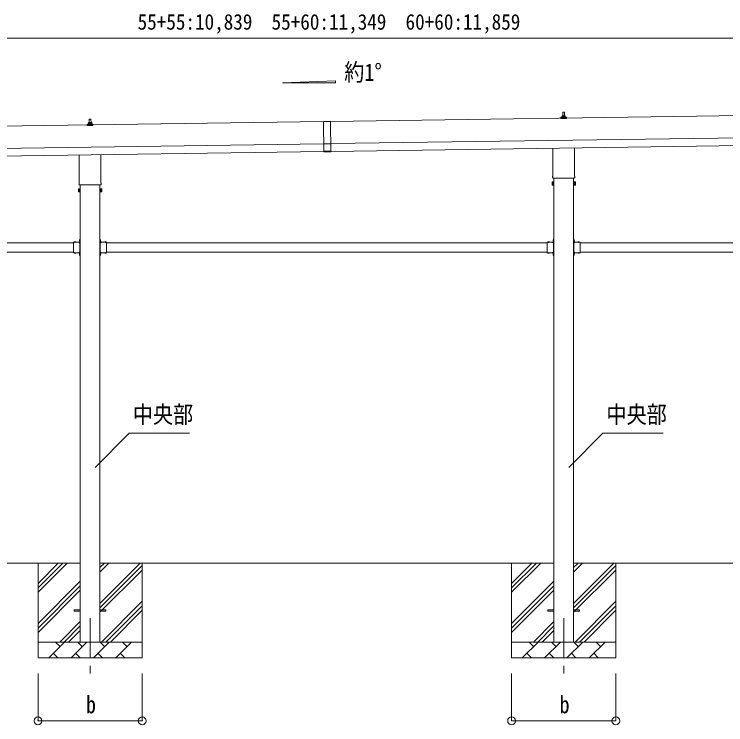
# Model space of a CAD drawing. Units: millimetres, scale not verified. Extents: x -13976 to 14131, y -9754 to 9646.
# Drawn here: x 3020 to 7527, y -5505 to -1006 of the extents above; entities that cross this region are included whole.
import ezdxf
from ezdxf.enums import TextEntityAlignment as Align

# ---------------------------------------------------------------- set-up
doc = ezdxf.new("R2010")
doc.units = ezdxf.units.MM
doc.header["$LTSCALE"] = 50
doc.header["$PDMODE"] = 32
doc.header["$PDSIZE"] = 50
doc.linetypes.add('CHAIN1', pattern=[8, 5, -1, 1, -1])
doc.linetypes.add('USER7', pattern=[2, 1, -1])
for name, color, linetype, lineweight in [('0-2_建具', 4, 'Continuous', 9), ('0-4_設備', 7, 'Continuous', 9), ('0-6_手摺', 7, 'Continuous', 9), ('0-7_ハッチ', 6, 'Continuous', 9)]:
    doc.layers.add(name, color=color, linetype=linetype, lineweight=lineweight)
doc.styles.add('ＭＳ ゴシック', font='')
doc.styles.get('ＭＳ ゴシック').set_extended_font_data('MS Gothic')

msp = doc.modelspace()

# ---------------------------------------------------------------- linework, layer by layer
at = {"layer": '0-2_建具'}
for p, q in [((10388.17, -1608.69), (5023.21, -1685.33)), ((6482.53, -1666.88), (6482.53, -1659.16)), ((6519.03, -1666.88), (6482.53, -1666.88)), ((6482.91, -1658.38), (6518.64, -1658.38)), ((6483.29, -1658.19), (6490.01, -1656.56)), ((6490.39, -1656.38), (6511.16, -1656.38)), ((6490.78, -1655.59), (6490.78, -1651.38)), ((6491.78, -1651.38), (6509.78, -1651.38)), ((6494.78, -1651.38), (6495.5, -1627.85)), ((6496.5, -1626.88), (6505.05, -1626.88)), ((6506.05, -1627.85), (6506.78, -1651.38)), ((6510.78, -1655.59), (6510.78, -1651.38)), ((6518.26, -1658.19), (6511.54, -1656.56)), ((6519.03, -1666.88), (6519.03, -1659.16)), ((4978.22, -1685.97), (-386.74, -1762.62)), ((3482.53, -1709.73), (3482.53, -1702.02)), ((3519.03, -1709.73), (3482.53, -1709.73)), ((3482.91, -1701.23), (3518.64, -1701.23)), ((3483.29, -1701.05), (3490.01, -1699.42)), ((3490.39, -1699.23), (3511.16, -1699.23)), ((3490.78, -1698.45), (3490.78, -1694.23)), ((3491.78, -1694.23), (3509.78, -1694.23)), ((3494.78, -1694.23), (3495.5, -1670.71)), ((3496.5, -1669.73), (3505.05, -1669.73)), ((3506.05, -1670.71), (3506.78, -1694.23)), ((3510.78, -1698.45), (3510.78, -1694.23)), ((3518.26, -1701.05), (3511.54, -1699.42)), ((3519.03, -1709.73), (3519.03, -1702.02)), ((4978.2, -1684.97), (4980.95, -1877.45)), ((5025.21, -1825.32), (10390.17, -1748.67)), ((5025.93, -1875.31), (10390.88, -1798.67)), ((-384.74, -1902.6), (4980.22, -1825.96)), ((5025.23, -1826.32), (4980.23, -1826.96)), ((-384.02, -1952.6), (4980.93, -1875.95)), ((5025.88, -1871.81), (4980.88, -1872.45)), ((5025.95, -1876.81), (4980.95, -1877.45)), ((6432.48, -2030.87), (6432.48, -1855.22)), ((6569.08, -1853.27), (6569.08, -2030.87)), ((3432.48, -2073.72), (3432.48, -1898.07)), ((3569.08, -1896.12), (3569.08, -2073.72)), ((6426.78, -2069.14), (6427.53, -2067.82)), ((6426.78, -2069.14), (6426.78, -2086.14)), ((6433.78, -2072.73), (6427.53, -2072.73)), ((6430.78, -2039.64), (6430.78, -2034.14)), ((6568.71, -2043.14), (6432.84, -2043.14)), ((6438.28, -2043.14), (6438.28, -4981.35)), ((6563.28, -4981.35), (6563.28, -2043.14)), ((6567.78, -2072.73), (6574.02, -2072.73)), ((6570.78, -2034.14), (6570.78, -2039.64)), ((6574.78, -2069.14), (6574.02, -2067.82)), ((6574.78, -2069.14), (6574.78, -2086.14)), ((3426.78, -2111.99), (3427.53, -2110.68)), ((3426.78, -2111.99), (3426.78, -2128.99)), ((3433.78, -2115.59), (3427.53, -2115.59)), ((3430.78, -2082.49), (3430.78, -2076.99)), ((3568.71, -2085.99), (3432.84, -2085.99)), ((3438.28, -2085.99), (3438.28, -4981.35)), ((3563.28, -4981.35), (3563.28, -2085.99)), ((3567.78, -2115.59), (3574.02, -2115.59)), ((3570.78, -2076.99), (3570.78, -2082.49)), ((3574.78, -2111.99), (3574.02, -2110.68)), ((3574.78, -2111.99), (3574.78, -2128.99)), ((6426.78, -2086.14), (6427.53, -2087.45)), ((6433.78, -2082.55), (6427.53, -2082.55)), ((6433.78, -2087.45), (6427.53, -2087.45)), ((6436.28, -2086.84), (6433.78, -2086.84)), ((6565.28, -2086.84), (6567.78, -2086.84)), ((6567.78, -2082.55), (6574.02, -2082.55)), ((6567.78, -2087.45), (6574.02, -2087.45)), ((6574.78, -2086.14), (6574.02, -2087.45)), ((3426.78, -2128.99), (3427.53, -2130.31)), ((3433.78, -2125.4), (3427.53, -2125.4)), ((3433.78, -2130.31), (3427.53, -2130.31)), ((3436.28, -2129.69), (3433.78, -2129.69)), ((3565.28, -2129.69), (3567.78, -2129.69)), ((3567.78, -2125.4), (3574.02, -2125.4)), ((3567.78, -2130.31), (3574.02, -2130.31)), ((3574.78, -2128.99), (3574.02, -2130.31)), ((3436.28, -2430.35), (3438.28, -2430.35)), ((3436.28, -2430.35), (3436.28, -2450.35)), ((3438.28, -2430.35), (3438.28, -2450.35)), ((3565.28, -2430.35), (3563.28, -2430.35)), ((3563.28, -2430.35), (3563.28, -2450.35)), ((3565.28, -2430.35), (3565.28, -2450.35)), ((6436.28, -2430.35), (6438.28, -2430.35)), ((6436.28, -2430.35), (6436.28, -2450.35)), ((6438.28, -2430.35), (6438.28, -2450.35)), ((6565.28, -2430.35), (6563.28, -2430.35)), ((6563.28, -2430.35), (6563.28, -2450.35)), ((6565.28, -2430.35), (6565.28, -2450.35)), ((605.28, -2453.35), (3396.28, -2453.35)), ((3396.28, -2450.35), (3396.28, -2516.35)), ((3396.28, -2450.35), (3436.28, -2450.35)), ((3399.38, -2449.84), (3399.38, -2450.35)), ((3399.38, -2450.35), (3411.18, -2450.35)), ((3435.77, -2434.45), (3436.28, -2434.45)), ((3436.28, -2434.45), (3436.28, -2446.25)), ((3438.28, -2437.35), (3436.28, -2437.35)), ((3438.28, -2443.35), (3436.28, -2443.35)), ((3436.28, -2454.35), (3436.28, -2512.35)), ((3563.28, -2437.35), (3565.28, -2437.35)), ((3563.28, -2443.35), (3565.28, -2443.35)), ((3565.78, -2434.45), (3565.28, -2434.45)), ((3565.28, -2434.45), (3565.28, -2446.25)), ((3605.28, -2450.35), (3565.28, -2450.35)), ((3565.28, -2454.35), (3565.28, -2512.35)), ((3602.18, -2450.35), (3590.38, -2450.35)), ((3602.18, -2449.84), (3602.18, -2450.35)), ((3605.28, -2450.35), (3605.28, -2516.35)), ((3605.28, -2453.35), (6396.28, -2453.35)), ((6396.28, -2450.35), (6396.28, -2516.35)), ((6396.28, -2450.35), (6436.28, -2450.35)), ((6399.38, -2449.84), (6399.38, -2450.35)), ((6399.38, -2450.35), (6411.18, -2450.35)), ((6435.77, -2434.45), (6436.28, -2434.45)), ((6436.28, -2434.45), (6436.28, -2446.25)), ((6438.28, -2437.35), (6436.28, -2437.35)), ((6438.28, -2443.35), (6436.28, -2443.35)), ((6436.28, -2454.35), (6436.28, -2512.35)), ((6563.28, -2437.35), (6565.28, -2437.35)), ((6563.28, -2443.35), (6565.28, -2443.35)), ((6565.78, -2434.45), (6565.28, -2434.45)), ((6565.28, -2434.45), (6565.28, -2446.25)), ((6605.28, -2450.35), (6565.28, -2450.35)), ((6565.28, -2454.35), (6565.28, -2512.35)), ((6602.18, -2450.35), (6590.38, -2450.35)), ((6602.18, -2449.84), (6602.18, -2450.35)), ((6605.28, -2450.35), (6605.28, -2516.35)), ((6605.28, -2453.35), (9396.28, -2453.35)), ((605.28, -2513.35), (3396.28, -2513.35)), ((3396.28, -2516.35), (3436.28, -2516.35)), ((3399.38, -2516.86), (3399.38, -2516.35)), ((3399.38, -2516.35), (3411.18, -2516.35)), ((3432.28, -2513.35), (3437.78, -2513.35)), ((3436.28, -2514.35), (3432.28, -2514.35)), ((3435.77, -2520.45), (3436.28, -2520.45)), ((3436.28, -2516.35), (3436.28, -2536.35)), ((3436.28, -2520.45), (3436.28, -2532.25)), ((3438.28, -2523.35), (3436.28, -2523.35)), ((3438.28, -2516.35), (3438.28, -2536.35)), ((3563.28, -2516.35), (3563.28, -2536.35)), ((3563.28, -2523.35), (3565.28, -2523.35)), ((3569.28, -2513.35), (3563.78, -2513.35)), ((3565.28, -2514.35), (3569.28, -2514.35)), ((3565.28, -2516.35), (3565.28, -2536.35)), ((3605.28, -2516.35), (3565.28, -2516.35)), ((3565.78, -2520.45), (3565.28, -2520.45)), ((3565.28, -2520.45), (3565.28, -2532.25)), ((3602.18, -2516.35), (3590.38, -2516.35)), ((3602.18, -2516.86), (3602.18, -2516.35)), ((3605.28, -2513.35), (6396.28, -2513.35)), ((6396.28, -2516.35), (6436.28, -2516.35)), ((6399.38, -2516.86), (6399.38, -2516.35)), ((6399.38, -2516.35), (6411.18, -2516.35)), ((6432.28, -2513.35), (6437.78, -2513.35)), ((6436.28, -2514.35), (6432.28, -2514.35)), ((6435.77, -2520.45), (6436.28, -2520.45)), ((6436.28, -2516.35), (6436.28, -2536.35)), ((6436.28, -2520.45), (6436.28, -2532.25)), ((6438.28, -2523.35), (6436.28, -2523.35)), ((6438.28, -2516.35), (6438.28, -2536.35)), ((6563.28, -2516.35), (6563.28, -2536.35)), ((6563.28, -2523.35), (6565.28, -2523.35)), ((6569.28, -2513.35), (6563.78, -2513.35)), ((6565.28, -2514.35), (6569.28, -2514.35)), ((6565.28, -2516.35), (6565.28, -2536.35)), ((6605.28, -2516.35), (6565.28, -2516.35)), ((6565.78, -2520.45), (6565.28, -2520.45)), ((6565.28, -2520.45), (6565.28, -2532.25)), ((6602.18, -2516.35), (6590.38, -2516.35)), ((6602.18, -2516.86), (6602.18, -2516.35)), ((6605.28, -2513.35), (9396.28, -2513.35)), ((3438.28, -2529.35), (3436.28, -2529.35)), ((3436.28, -2536.35), (3438.28, -2536.35)), ((3563.28, -2529.35), (3565.28, -2529.35)), ((3565.28, -2536.35), (3563.28, -2536.35)), ((6438.28, -2529.35), (6436.28, -2529.35)), ((6436.28, -2536.35), (6438.28, -2536.35)), ((6563.28, -2529.35), (6565.28, -2529.35)), ((6565.28, -2536.35), (6563.28, -2536.35)), ((3400.78, -4776.85), (3438.28, -4776.85)), ((3400.78, -4785.85), (3400.78, -4776.85)), ((3563.28, -4776.85), (3600.78, -4776.85)), ((3600.78, -4785.85), (3600.78, -4776.85)), ((6400.78, -4776.85), (6438.28, -4776.85)), ((6400.78, -4785.85), (6400.78, -4776.85)), ((6563.28, -4776.85), (6600.78, -4776.85)), ((6600.78, -4785.85), (6600.78, -4776.85)), ((3400.78, -4785.85), (3438.28, -4785.85)), ((3563.28, -4785.85), (3600.78, -4785.85)), ((6400.78, -4785.85), (6438.28, -4785.85)), ((6563.28, -4785.85), (6600.78, -4785.85))]:
    msp.add_line(p, q, dxfattribs=at)
at = {"layer": '0-2_建具', "color": 7, "linetype": 'CHAIN1'}
for p, q in [((3500.78, -4831.35), (3500.78, -5180.35)), ((6500.78, -4831.35), (6500.78, -5180.35))]:
    msp.add_line(p, q, dxfattribs=at)
at = {"layer": '0-2_建具'}
for points in [[(4978.2, -1684.97), (5023.2, -1684.33), (5025.95, -1876.81)], [(6433.78, -2087.45), (6433.78, -2067.82), (6427.53, -2067.82)], [(6433.78, -2086.84), (6433.78, -2068.44), (6436.28, -2068.44)], [(6567.78, -2086.84), (6567.78, -2068.44), (6565.28, -2068.44)], [(6567.78, -2087.45), (6567.78, -2067.82), (6574.02, -2067.82)], [(3433.78, -2130.31), (3433.78, -2110.68), (3427.53, -2110.68)], [(3433.78, -2129.69), (3433.78, -2111.29), (3436.28, -2111.29)], [(3567.78, -2129.69), (3567.78, -2111.29), (3565.28, -2111.29)], [(3567.78, -2130.31), (3567.78, -2110.68), (3574.02, -2110.68)], [(3399.38, -2449.84), (3411.18, -2449.84), (3411.18, -2450.35)], [(3436.28, -2454.35), (3432.28, -2454.35), (3432.28, -2452.35), (3436.28, -2452.35)], [(3432.28, -2453.35), (3437.78, -2453.35), (3437.78, -2513.35)], [(3435.77, -2434.45), (3435.77, -2446.25), (3436.28, -2446.25)], [(3569.28, -2453.35), (3563.78, -2453.35), (3563.78, -2513.35)], [(3565.78, -2434.45), (3565.78, -2446.25), (3565.28, -2446.25)], [(3565.28, -2454.35), (3569.28, -2454.35), (3569.28, -2452.35), (3565.28, -2452.35)], [(3602.18, -2449.84), (3590.38, -2449.84), (3590.38, -2450.35)], [(6399.38, -2449.84), (6411.18, -2449.84), (6411.18, -2450.35)], [(6436.28, -2454.35), (6432.28, -2454.35), (6432.28, -2452.35), (6436.28, -2452.35)], [(6432.28, -2453.35), (6437.78, -2453.35), (6437.78, -2513.35)], [(6435.77, -2434.45), (6435.77, -2446.25), (6436.28, -2446.25)], [(6569.28, -2453.35), (6563.78, -2453.35), (6563.78, -2513.35)], [(6565.78, -2434.45), (6565.78, -2446.25), (6565.28, -2446.25)], [(6565.28, -2454.35), (6569.28, -2454.35), (6569.28, -2452.35), (6565.28, -2452.35)], [(6602.18, -2449.84), (6590.38, -2449.84), (6590.38, -2450.35)], [(3399.38, -2516.86), (3411.18, -2516.86), (3411.18, -2516.35)], [(3436.28, -2512.35), (3432.28, -2512.35), (3432.28, -2514.35)], [(3435.77, -2520.45), (3435.77, -2532.25), (3436.28, -2532.25)], [(3565.28, -2512.35), (3569.28, -2512.35), (3569.28, -2514.35)], [(3565.78, -2520.45), (3565.78, -2532.25), (3565.28, -2532.25)], [(3602.18, -2516.86), (3590.38, -2516.86), (3590.38, -2516.35)], [(6399.38, -2516.86), (6411.18, -2516.86), (6411.18, -2516.35)], [(6436.28, -2512.35), (6432.28, -2512.35), (6432.28, -2514.35)], [(6435.77, -2520.45), (6435.77, -2532.25), (6436.28, -2532.25)], [(6565.28, -2512.35), (6569.28, -2512.35), (6569.28, -2514.35)], [(6565.78, -2520.45), (6565.78, -2532.25), (6565.28, -2532.25)], [(6602.18, -2516.86), (6590.38, -2516.86), (6590.38, -2516.35)]]:
    msp.add_lwpolyline(points, dxfattribs=at)
for points in [[(6436.28, -2088.14), (6436.28, -2067.14), (6438.28, -2067.14), (6438.28, -2088.14)], [(6565.28, -2088.14), (6565.28, -2067.14), (6563.28, -2067.14), (6563.28, -2088.14)], [(3436.28, -2130.99), (3436.28, -2109.99), (3438.28, -2109.99), (3438.28, -2130.99)], [(3565.28, -2130.99), (3565.28, -2109.99), (3563.28, -2109.99), (3563.28, -2130.99)]]:
    msp.add_lwpolyline(points, close=True, dxfattribs=at)
at = {"layer": '0-2_建具', "linetype": 'USER7'}
for points in [[(3402.78, -2447.74), (3404.13, -2450.52), (3405.28, -2451.13)], [(3407.78, -2447.74), (3406.42, -2450.52), (3405.28, -2451.13)], [(3433.66, -2437.85), (3436.44, -2439.21), (3437.05, -2440.35)], [(3433.66, -2442.85), (3436.44, -2441.5), (3437.05, -2440.35)], [(3567.89, -2437.85), (3565.11, -2439.21), (3564.5, -2440.35)], [(3567.89, -2442.85), (3565.11, -2441.5), (3564.5, -2440.35)], [(3593.78, -2447.74), (3595.13, -2450.52), (3596.28, -2451.13)], [(3598.78, -2447.74), (3597.42, -2450.52), (3596.28, -2451.13)], [(6402.78, -2447.74), (6404.13, -2450.52), (6405.28, -2451.13)], [(6407.78, -2447.74), (6406.42, -2450.52), (6405.28, -2451.13)], [(6433.66, -2437.85), (6436.44, -2439.21), (6437.05, -2440.35)], [(6433.66, -2442.85), (6436.44, -2441.5), (6437.05, -2440.35)], [(6567.89, -2437.85), (6565.11, -2439.21), (6564.5, -2440.35)], [(6567.89, -2442.85), (6565.11, -2441.5), (6564.5, -2440.35)], [(6593.78, -2447.74), (6595.13, -2450.52), (6596.28, -2451.13)], [(6598.78, -2447.74), (6597.42, -2450.52), (6596.28, -2451.13)], [(3402.78, -2518.96), (3404.13, -2516.18), (3405.28, -2515.58)], [(3407.78, -2518.96), (3406.42, -2516.18), (3405.28, -2515.58)], [(3433.66, -2523.85), (3436.44, -2525.21), (3437.05, -2526.35)], [(3567.89, -2523.85), (3565.11, -2525.21), (3564.5, -2526.35)], [(3593.78, -2518.96), (3595.13, -2516.18), (3596.28, -2515.58)], [(3598.78, -2518.96), (3597.42, -2516.18), (3596.28, -2515.58)], [(6402.78, -2518.96), (6404.13, -2516.18), (6405.28, -2515.58)], [(6407.78, -2518.96), (6406.42, -2516.18), (6405.28, -2515.58)], [(6433.66, -2523.85), (6436.44, -2525.21), (6437.05, -2526.35)], [(6567.89, -2523.85), (6565.11, -2525.21), (6564.5, -2526.35)], [(6593.78, -2518.96), (6595.13, -2516.18), (6596.28, -2515.58)], [(6598.78, -2518.96), (6597.42, -2516.18), (6596.28, -2515.58)], [(3433.66, -2528.85), (3436.44, -2527.5), (3437.05, -2526.35)], [(3567.89, -2528.85), (3565.11, -2527.5), (3564.5, -2526.35)], [(6433.66, -2528.85), (6436.44, -2527.5), (6437.05, -2526.35)], [(6567.89, -2528.85), (6565.11, -2527.5), (6564.5, -2526.35)]]:
    msp.add_lwpolyline(points, dxfattribs=at)
at = {"layer": '0-2_建具'}
for centre, radius, start, end in [((6483.53, -1659.16), 1, 103.62699, 180), ((6489.78, -1655.59), 1, 283.62699, 0), ((6494.86, -1652.01), 4.13, 90, 171.17633), ((6491.78, -1652.38), 1, 90, 180), ((6496.5, -1627.88), 1, 90, 178.60509), ((6504.11, -1651.38), 4.83, 133.60282, 180), ((6497.44, -1651.38), 4.83, 0, 46.39718), ((6505.05, -1627.88), 1, 1.39491, 90), ((6506.69, -1652.01), 4.13, 8.82367, 90), ((6509.78, -1652.38), 1, 0, 90), ((6511.78, -1655.59), 1, 180, 256.37301), ((6518.03, -1659.16), 1, 0, 76.37301), ((3483.53, -1702.02), 1, 103.62699, 180), ((3489.78, -1698.45), 1, 283.62699, 0), ((3494.86, -1694.87), 4.13, 90, 171.17633), ((3491.78, -1695.23), 1, 90, 180), ((3496.5, -1670.73), 1, 90, 178.60509), ((3504.11, -1694.23), 4.83, 133.60282, 180), ((3497.44, -1694.23), 4.83, 0, 46.39718), ((3505.05, -1670.73), 1, 1.39491, 90), ((3506.69, -1694.87), 4.13, 8.82367, 90), ((3509.78, -1695.23), 1, 0, 90), ((3511.78, -1698.45), 1, 180, 256.37301), ((3518.03, -1702.02), 1, 0, 76.37301), ((6431.12, -2070.28), 4.34, 145.61575, 214.38425), ((6443.02, -2077.64), 16.24, 162.41205, 197.58795), ((6434.78, -2034.14), 4, 125.09963, 180), ((6434.78, -2039.64), 4, 180, 194.47751), ((6434.78, -2039.64), 4, 194.47751, 241.04498), ((6566.78, -2039.64), 4, 298.95502, 345.52249), ((6566.78, -2034.14), 4, 0, 54.90037), ((6566.78, -2039.64), 4, 345.52249, 0), ((6558.53, -2077.64), 16.24, 342.41205, 17.58795), ((6570.43, -2070.28), 4.34, 325.61575, 34.38425), ((3431.12, -2113.13), 4.34, 145.61575, 214.38425), ((3443.02, -2120.49), 16.24, 162.41205, 197.58795), ((3434.78, -2076.99), 4, 125.09963, 180), ((3434.78, -2082.49), 4, 180, 194.47751), ((3434.78, -2082.49), 4, 194.47751, 241.04498), ((3566.78, -2082.49), 4, 298.95502, 345.52249), ((3566.78, -2076.99), 4, 0, 54.90037), ((3566.78, -2082.49), 4, 345.52249, 0), ((3558.53, -2120.49), 16.24, 342.41205, 17.58795), ((3570.43, -2113.13), 4.34, 325.61575, 34.38425), ((6431.12, -2085), 4.34, 145.61575, 214.38425), ((6570.43, -2085), 4.34, 325.61575, 34.38425), ((3431.12, -2127.86), 4.34, 145.61575, 214.38425), ((3570.43, -2127.86), 4.34, 325.61575, 34.38425), ((3405.28, -2455.58), 8.23, 44.2189, 135.7811), ((3441.51, -2440.35), 8.23, 134.2189, 225.7811), ((3436.28, -2450.35), 2, 270, 0), ((3565.28, -2450.35), 2, 180, 270), ((3560.04, -2440.35), 8.23, 314.2189, 45.7811), ((3596.28, -2455.58), 8.23, 44.2189, 135.7811), ((6405.28, -2455.58), 8.23, 44.2189, 135.7811), ((6441.51, -2440.35), 8.23, 134.2189, 225.7811), ((6436.28, -2450.35), 2, 270, 0), ((6565.28, -2450.35), 2, 180, 270), ((6560.04, -2440.35), 8.23, 314.2189, 45.7811), ((6596.28, -2455.58), 8.23, 44.2189, 135.7811), ((3405.28, -2511.12), 8.23, 224.2189, 315.7811), ((3441.51, -2526.35), 8.23, 134.2189, 225.7811), ((3436.28, -2516.35), 2, 0, 90), ((3565.28, -2516.35), 2, 90, 180), ((3560.04, -2526.35), 8.23, 314.2189, 45.7811), ((3596.28, -2511.12), 8.23, 224.2189, 315.7811), ((6405.28, -2511.12), 8.23, 224.2189, 315.7811), ((6441.51, -2526.35), 8.23, 134.2189, 225.7811), ((6436.28, -2516.35), 2, 0, 90), ((6565.28, -2516.35), 2, 90, 180), ((6560.04, -2526.35), 8.23, 314.2189, 45.7811), ((6596.28, -2511.12), 8.23, 224.2189, 315.7811)]:
    msp.add_arc(centre, radius, start, end, dxfattribs=at)
at = {"layer": '0-4_設備', "color": 4}
msp.add_lwpolyline([(4719.04, -1440.78), (5055.04, -1428.36), (5055.04, -1440.78)], close=True, dxfattribs=at)
at = {"layer": '0-6_手摺', "color": 6}
for p, q in [((-417.82, -1158.41), (10421.18, -1158.41)), ((3170.78, -5480.35), (3170.78, -5180.35)), ((3830.78, -5480.35), (3830.78, -5180.35)), ((6170.78, -5480.35), (6170.78, -5180.35)), ((6830.78, -5480.35), (6830.78, -5180.35)), ((3170.78, -5480.35), (3830.78, -5480.35)), ((6170.78, -5480.35), (6830.78, -5480.35))]:
    msp.add_line(p, q, dxfattribs=at)
at = {"layer": '0-6_手摺'}
for p, q in [((3438.28, -4481.35), (563.28, -4481.35)), ((3170.78, -4481.35), (3170.78, -5081.35)), ((3170.78, -4666.4), (3355.83, -4481.35)), ((3170.78, -4638.12), (3327.54, -4481.35)), ((3170.78, -4609.83), (3299.26, -4481.35)), ((6438.28, -4481.35), (3563.28, -4481.35)), ((3563.28, -4736.45), (3818.37, -4481.35)), ((3563.28, -4538.46), (3620.38, -4481.35)), ((3563.28, -4510.18), (3592.1, -4481.35)), ((3563.28, -4764.73), (3830.78, -4497.23)), ((3830.78, -4481.35), (3830.78, -5081.35)), ((6170.78, -4481.35), (6170.78, -5081.35)), ((6170.78, -4666.4), (6355.83, -4481.35)), ((6170.78, -4638.12), (6327.54, -4481.35)), ((6170.78, -4609.83), (6299.26, -4481.35)), ((9438.28, -4481.35), (6563.28, -4481.35)), ((6563.28, -4736.45), (6818.37, -4481.35)), ((6563.28, -4538.46), (6620.38, -4481.35)), ((6563.28, -4510.18), (6592.1, -4481.35)), ((6563.28, -4764.73), (6830.78, -4497.23)), ((6830.78, -4481.35), (6830.78, -5081.35)), ((3563.28, -4793.02), (3830.78, -4525.52)), ((6563.28, -4793.02), (6830.78, -4525.52)), ((3170.78, -4864.39), (3438.28, -4596.89)), ((6170.78, -4864.39), (6438.28, -4596.89)), ((3170.78, -4892.68), (3438.28, -4625.18)), ((6170.78, -4892.68), (6438.28, -4625.18)), ((3170.78, -4920.96), (3438.28, -4653.46)), ((6170.78, -4920.96), (6438.28, -4653.46)), ((3572.93, -4981.35), (3830.78, -4723.51)), ((6572.93, -4981.35), (6830.78, -4723.51)), ((3601.22, -4981.35), (3830.78, -4751.79)), ((6601.22, -4981.35), (6830.78, -4751.79)), ((3629.5, -4981.35), (3830.78, -4780.08)), ((6629.5, -4981.35), (6830.78, -4780.08)), ((3308.37, -4981.35), (3438.28, -4851.45)), ((6308.37, -4981.35), (6438.28, -4851.45)), ((3336.66, -4981.35), (3438.28, -4879.73)), ((3364.94, -4981.35), (3438.28, -4908.02)), ((6336.66, -4981.35), (6438.28, -4879.73)), ((6364.94, -4981.35), (6438.28, -4908.02)), ((3170.78, -4981.35), (3830.78, -4981.35)), ((3238.64, -5081.35), (3338.64, -4981.35)), ((3310.09, -5009.9), (3281.54, -4981.35)), ((3380.06, -5081.35), (3480.06, -4981.35)), ((3451.51, -5009.9), (3422.96, -4981.35)), ((3521.49, -5081.35), (3621.49, -4981.35)), ((3592.93, -5009.9), (3564.38, -4981.35)), ((3662.91, -5081.35), (3762.91, -4981.35)), ((3734.35, -5009.9), (3705.8, -4981.35)), ((3827.49, -4981.35), (3830.78, -4978.07)), ((6170.78, -4981.35), (6830.78, -4981.35)), ((6238.64, -5081.35), (6338.64, -4981.35)), ((6310.09, -5009.9), (6281.54, -4981.35)), ((6380.06, -5081.35), (6480.06, -4981.35)), ((6451.51, -5009.9), (6422.96, -4981.35)), ((6521.49, -5081.35), (6621.49, -4981.35)), ((6592.93, -5009.9), (6564.38, -4981.35)), ((6662.91, -5081.35), (6762.91, -4981.35)), ((6734.35, -5009.9), (6705.8, -4981.35)), ((6827.49, -4981.35), (6830.78, -4978.07)), ((3830.78, -5081.35), (3170.78, -5081.35)), ((3267.2, -5052.8), (3295.75, -5081.35)), ((3408.62, -5052.8), (3437.17, -5081.35)), ((3550.04, -5052.8), (3578.59, -5081.35)), ((3691.46, -5052.8), (3720.01, -5081.35)), ((6830.78, -5081.35), (6170.78, -5081.35)), ((6267.2, -5052.8), (6295.75, -5081.35)), ((6408.62, -5052.8), (6437.17, -5081.35)), ((6550.04, -5052.8), (6578.59, -5081.35)), ((6691.46, -5052.8), (6720.01, -5081.35))]:
    msp.add_line(p, q, dxfattribs=at)
at = {"layer": '0-6_手摺', "color": 6}
for p in [(3170.78, -5480.35), (3830.78, -5480.35), (6170.78, -5480.35), (6830.78, -5480.35)]:
    msp.add_point(p, dxfattribs=at)
at = {"layer": '0-7_ハッチ'}
for p, q in [((3748.41, -3659.28), (3532.4, -3875.28)), ((4129.72, -3659.28), (3748.41, -3659.28)), ((6748.41, -3659.28), (6532.4, -3875.28)), ((7129.72, -3659.28), (6748.41, -3659.28))]:
    msp.add_line(p, q, dxfattribs=at)

# ---------------------------------------------------------------- texts
at = {"layer": '0-4_設備', "style": 'ＭＳ ゴシック', "width": 0.85}
msp.add_text('約1°', height=110, dxfattribs=at).set_placement((5110.72, -1461), align=Align.BOTTOM_LEFT)
at = {"layer": '0-6_手摺', "style": 'ＭＳ ゴシック'}
for s, height, width, p in [('55+55:10,839\u300055+60:11,349\u300060+60:11,859', 98.97, 0.9, (3801.68, -1133.41)), ('b', 110, 0.85, (3474.53, -5465.35)), ('b', 110, 0.85, (6474.53, -5465.35))]:
    msp.add_text(s, height=height, dxfattribs=dict(at, width=width)).set_placement(p, align=Align.BOTTOM_LEFT)
at = {"layer": '0-7_ハッチ', "color": 7, "style": 'ＭＳ ゴシック', "width": 0.85}
for p in [(3771.04, -3627.93), (6771.04, -3627.93)]:
    msp.add_text('中央部', height=110, dxfattribs=at).set_placement(p, align=Align.BOTTOM_LEFT)

doc.saveas('drawing.dxf')
